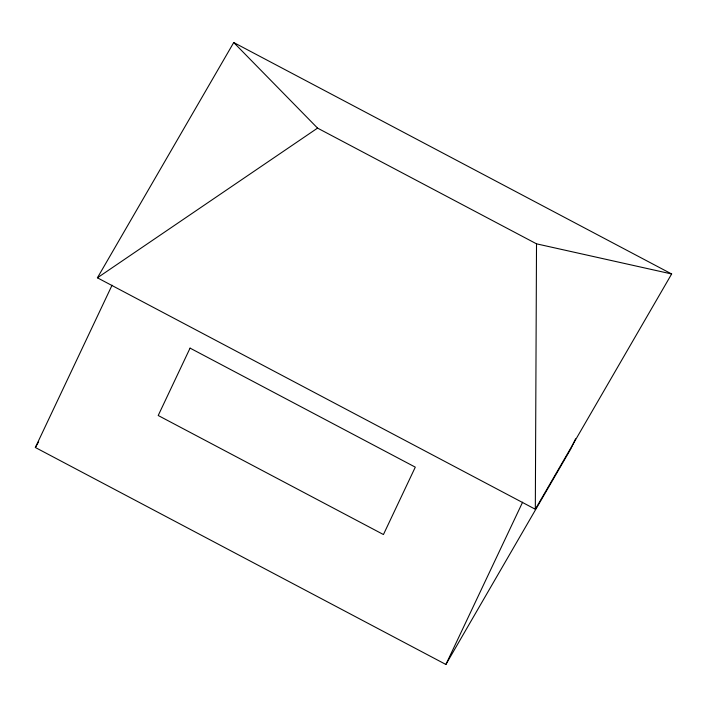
<?xml version="1.0" encoding="UTF-8"?>
<svg xmlns="http://www.w3.org/2000/svg" width="707" height="707" viewBox="0 0 707 707"><rect width="100%" height="100%" fill="white"/><g stroke="black" fill="none" stroke-linecap="round" stroke-linejoin="round"><path stroke-width="1.06" d="M535.323 509.252L536.516 243.835L317.558 128.108L233.734 42.526L97.416 277.807L535.323 509.252L671.65 273.971L233.734 42.526M575.569 438.844L570.858 448.795L445.896 664.474L35.35 447.496L112.068 285.195M445.896 664.474L522.614 502.173M35.35 447.496L38.655 441.787M97.416 277.807L317.558 128.108M536.516 243.835L671.65 273.971M190.068 348.118L158.209 415.504L383.441 534.536L415.292 467.15L190.068 348.118"/></g></svg>
